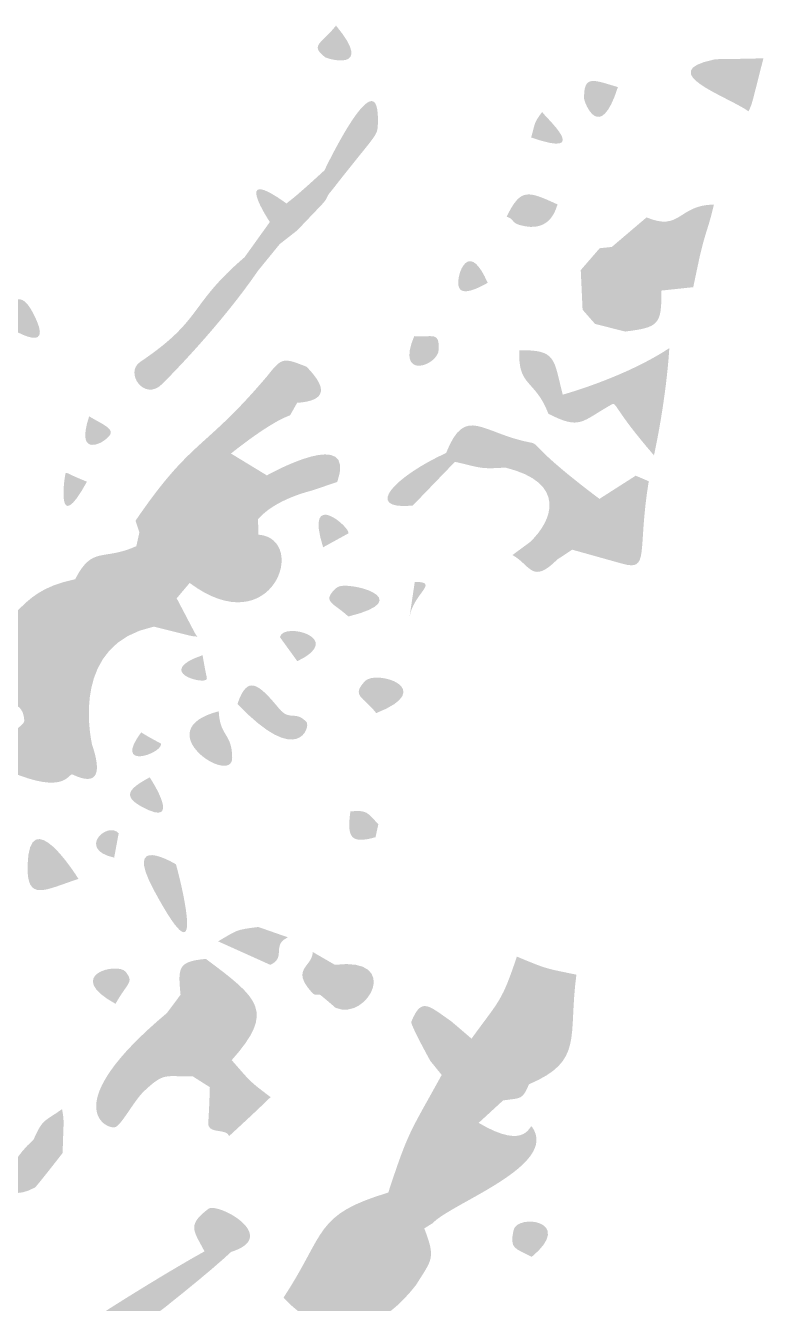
# Model space of a CAD drawing. Header units: millimetres. Extents: x 1061 to 1250, y 28 to 134.
# Drawn here: x 1098.18 to 1107.5, y 70.85 to 87 of the extents above; entities that cross this region are included whole.
import ezdxf

# ---------------------------------------------------------------- set-up
doc = ezdxf.new("R2010")
doc.units = ezdxf.units.MM

msp = doc.modelspace()

# ---------------------------------------------------------------- hatches: boundary and pattern name
at = {"true_color": 0x080808, "transparency": 33554687}
h = msp.add_hatch(color=18, dxfattribs=at)
edge = h.paths.add_edge_path(flags=0)
edge.add_spline(control_points=[(1102.099, 87), (1102.596, 86.4), (1101.988, 86.579), (1101.961, 86.6), (1101.762, 86.757), (1101.918, 86.768), (1102.099, 87)], knot_values=[0, 0, 0, 0, 1, 1, 1, 2, 2, 2, 2], degree=3, periodic=1)
h = msp.add_hatch(color=18, dxfattribs=at)
edge = h.paths.add_edge_path(flags=0)
edge.add_spline(control_points=[(1101.953, 85.17), (1101.983, 85.233), (1102.668, 86.659), (1102.627, 85.735), (1102.62, 85.595), (1102.584, 85.609), (1102.046, 84.917), (1102.046, 84.917), (1101.953, 85.17), (1101.953, 85.17)], knot_values=[0, 0, 0, 0, 1, 1, 1, 2, 2, 2, 3, 3, 3, 3], degree=3, periodic=1)
h = msp.add_hatch(color=18, dxfattribs=at)
edge = h.paths.add_edge_path(flags=0)
edge.add_spline(control_points=[(1107.499, 86.586), (1107.353, 86.022), (1107.365, 86.03), (1107.311, 85.916), (1107.031, 86.113), (1106.115, 86.411), (1106.872, 86.57), (1106.921, 86.58), (1106.918, 86.571), (1107.499, 86.586)], knot_values=[0, 0, 0, 0, 1, 1, 1, 2, 2, 2, 3, 3, 3, 3], degree=3, periodic=1)
h = msp.add_hatch(color=18, dxfattribs=at)
edge = h.paths.add_edge_path(flags=0)
edge.add_spline(control_points=[(1105.66, 86.222), (1105.43, 85.496), (1105.235, 86.036), (1105.234, 86.073), (1105.224, 86.387), (1105.356, 86.311), (1105.66, 86.222)], knot_values=[0, 0, 0, 0, 1, 1, 1, 2, 2, 2, 2], degree=3, periodic=1)
h = msp.add_hatch(color=18, dxfattribs=at)
edge = h.paths.add_edge_path(flags=0)
edge.add_spline(control_points=[(1104.704, 85.908), (1104.724, 85.856), (1105.36, 85.308), (1104.564, 85.585), (1104.619, 85.773), (1104.594, 85.765), (1104.704, 85.908)], knot_values=[0, 0, 0, 0, 1, 1, 1, 2, 2, 2, 2], degree=3, periodic=1)
h = msp.add_hatch(color=18, dxfattribs=at)
edge = h.paths.add_edge_path(flags=0)
edge.add_spline(control_points=[(1101.474, 84.751), (1101.474, 84.751), (1101.457, 84.561), (1101.457, 84.561), (1101.457, 84.561), (1101.263, 84.517), (1101.263, 84.517), (1101.249, 84.538), (1100.771, 85.259), (1101.474, 84.751)], knot_values=[0, 0, 0, 0, 1, 1, 1, 2, 2, 2, 3, 3, 3, 3], degree=3, periodic=1)
h = msp.add_hatch(color=18, dxfattribs=at)
edge = h.paths.add_edge_path(flags=0)
edge.add_spline(control_points=[(1101.953, 85.17), (1101.953, 85.17), (1102.046, 84.917), (1102.046, 84.917), (1101.967, 84.831), (1102.003, 84.827), (1101.926, 84.744), (1101.901, 84.717), (1101.902, 84.719), (1101.608, 84.41), (1101.608, 84.41), (1101.388, 84.238), (1101.388, 84.238), (1101.388, 84.238), (1101.401, 84.405), (1101.401, 84.405), (1101.401, 84.405), (1101.457, 84.561), (1101.457, 84.561), (1101.457, 84.561), (1101.474, 84.751), (1101.474, 84.751), (1101.51, 84.787), (1101.506, 84.759), (1101.953, 85.17)], knot_values=[0, 0, 0, 0, 1, 1, 1, 2, 2, 2, 3, 3, 3, 4, 4, 4, 5, 5, 5, 6, 6, 6, 7, 7, 7, 8, 8, 8, 8], degree=3, periodic=1)
h = msp.add_hatch(color=18, dxfattribs=at)
edge = h.paths.add_edge_path(flags=0)
edge.add_spline(control_points=[(1104.899, 84.738), (1104.883, 84.73), (1104.834, 84.358), (1104.418, 84.479), (1104.309, 84.511), (1104.356, 84.554), (1104.254, 84.584), (1104.432, 84.943), (1104.512, 84.917), (1104.899, 84.738)], knot_values=[0, 0, 0, 0, 1, 1, 1, 2, 2, 2, 3, 3, 3, 3], degree=3, periodic=1)
h = msp.add_hatch(color=18, dxfattribs=at)
edge = h.paths.add_edge_path(flags=0)
edge.add_spline(control_points=[(1106.873, 84.737), (1106.795, 84.404), (1106.778, 84.439), (1106.693, 84.076), (1106.686, 84.045), (1106.693, 84.076), (1106.612, 83.693), (1106.612, 83.693), (1106.21, 83.65), (1106.21, 83.65), (1106.21, 83.65), (1106.012, 83.626), (1106.012, 83.626), (1105.683, 83.38), (1105.342, 83.27), (1105.751, 83.132), (1105.751, 83.132), (1105.371, 83.229), (1105.371, 83.229), (1105.371, 83.229), (1105.214, 83.408), (1105.214, 83.408), (1105.214, 83.408), (1105.191, 83.909), (1105.191, 83.909), (1105.419, 84.031), (1105.39, 84.026), (1105.584, 84.202), (1105.584, 84.202), (1106.022, 84.575), (1106.022, 84.575), (1106.456, 84.393), (1106.422, 84.734), (1106.873, 84.737)], knot_values=[0, 0, 0, 0, 1, 1, 1, 2, 2, 2, 3, 3, 3, 4, 4, 4, 5, 5, 5, 6, 6, 6, 7, 7, 7, 8, 8, 8, 9, 9, 9, 10, 10, 10, 11, 11, 11, 11], degree=3, periodic=1)
for points in [[(1101.263, 84.517), (1101.457, 84.561), (1101.401, 84.405), (1101.388, 84.238), (1101.115, 83.903), (1100.944, 84.072)], [(1100.772, 81.59), (1101.225, 81.314), (1100.917, 81.062), (1100.451, 81.25)]]:
    msp.add_hatch(color=18, dxfattribs=at).paths.add_polyline_path(points, flags=0)
h = msp.add_hatch(color=18, dxfattribs=at)
edge = h.paths.add_edge_path(flags=0)
edge.add_spline(control_points=[(1104.015, 83.748), (1103.755, 83.6), (1103.585, 83.577), (1103.661, 83.866), (1103.669, 83.896), (1103.789, 84.265), (1104.015, 83.748)], knot_values=[0, 0, 0, 0, 1, 1, 1, 2, 2, 2, 2], degree=3, periodic=1)
h = msp.add_hatch(color=18, dxfattribs=at)
edge = h.paths.add_edge_path(flags=0)
edge.add_spline(control_points=[(1105.43, 84.185), (1105.43, 84.185), (1105.584, 84.202), (1105.584, 84.202), (1105.39, 84.026), (1105.419, 84.031), (1105.191, 83.909), (1105.191, 83.909), (1105.43, 84.185), (1105.43, 84.185)], knot_values=[0, 0, 0, 0, 1, 1, 1, 2, 2, 2, 3, 3, 3, 3], degree=3, periodic=1)
h = msp.add_hatch(color=18, dxfattribs=at)
edge = h.paths.add_edge_path(flags=0)
edge.add_spline(control_points=[(1100.944, 84.072), (1100.944, 84.072), (1101.115, 83.903), (1101.115, 83.903), (1100.641, 83.212), (1100.009, 82.576), (1099.903, 82.469), (1099.678, 82.243), (1099.423, 82.613), (1099.626, 82.749), (1100.423, 83.285), (1100.232, 83.462), (1100.944, 84.072)], knot_values=[0, 0, 0, 0, 1, 1, 1, 2, 2, 2, 3, 3, 3, 4, 4, 4, 4], degree=3, periodic=1)
h = msp.add_hatch(color=18, dxfattribs=at)
edge = h.paths.add_edge_path(flags=0)
edge.add_spline(control_points=[(1106.072, 83.721), (1106.216, 84.078), (1106.187, 84.086), (1106.216, 84.078), (1106.246, 84.07), (1106.534, 83.963), (1106.072, 83.721)], knot_values=[0, 0, 0, 0, 1, 1, 1, 2, 2, 2, 2], degree=3, periodic=1)
h = msp.add_hatch(color=18, dxfattribs=at)
edge = h.paths.add_edge_path(flags=0)
edge.add_spline(control_points=[(1097.875, 83.244), (1098.001, 83.544), (1098.113, 83.662), (1098.267, 83.374), (1098.602, 82.748), (1097.902, 83.225), (1097.875, 83.244)], knot_values=[0, 0, 0, 0, 1, 1, 1, 2, 2, 2, 2], degree=3, periodic=1)
h = msp.add_hatch(color=18, dxfattribs=at)
edge = h.paths.add_edge_path(flags=0)
edge.add_spline(control_points=[(1106.012, 83.626), (1106.012, 83.626), (1106.21, 83.65), (1106.21, 83.65), (1106.213, 83.216), (1106.175, 83.185), (1105.751, 83.132), (1105.342, 83.27), (1105.683, 83.38), (1106.012, 83.626)], knot_values=[0, 0, 0, 0, 1, 1, 1, 2, 2, 2, 3, 3, 3, 3], degree=3, periodic=1)
h = msp.add_hatch(color=18, dxfattribs=at)
edge = h.paths.add_edge_path(flags=0)
edge.add_spline(control_points=[(1103.087, 83.074), (1103.314, 83.053), (1103.406, 83.144), (1103.397, 82.906), (1103.389, 82.696), (1102.847, 82.51), (1103.087, 83.074)], knot_values=[0, 0, 0, 0, 1, 1, 1, 2, 2, 2, 2], degree=3, periodic=1)
h = msp.add_hatch(color=18, dxfattribs=at)
edge = h.paths.add_edge_path(flags=0)
edge.add_spline(control_points=[(1104.415, 82.894), (1104.887, 82.907), (1104.848, 82.782), (1104.963, 82.334), (1104.963, 82.334), (1104.783, 82.092), (1104.783, 82.092), (1104.611, 82.537), (1104.394, 82.428), (1104.415, 82.894)], knot_values=[0, 0, 0, 0, 1, 1, 1, 2, 2, 2, 3, 3, 3, 3], degree=3, periodic=1)
h = msp.add_hatch(color=18, dxfattribs=at)
edge = h.paths.add_edge_path(flags=0)
edge.add_spline(control_points=[(1106.31, 82.922), (1106.268, 82.278), (1106.139, 81.674), (1106.116, 81.567), (1105.609, 82.154), (1105.642, 82.244), (1105.584, 82.212), (1105.192, 81.991), (1105.189, 81.887), (1104.783, 82.092), (1104.783, 82.092), (1104.963, 82.334), (1104.963, 82.334), (1105.076, 82.367), (1105.778, 82.572), (1106.31, 82.922)], knot_values=[0, 0, 0, 0, 1, 1, 1, 2, 2, 2, 3, 3, 3, 4, 4, 4, 5, 5, 5, 5], degree=3, periodic=1)
h = msp.add_hatch(color=18, dxfattribs=at)
edge = h.paths.add_edge_path(flags=0)
edge.add_spline(control_points=[(1101.727, 82.687), (1101.988, 82.42), (1101.985, 82.257), (1101.608, 82.231), (1101.385, 82.37), (1101.408, 82.359), (1101.237, 82.578), (1101.417, 82.809), (1101.439, 82.801), (1101.727, 82.687)], knot_values=[0, 0, 0, 0, 1, 1, 1, 2, 2, 2, 3, 3, 3, 3], degree=3, periodic=1)
h = msp.add_hatch(color=18, dxfattribs=at)
edge = h.paths.add_edge_path(flags=0)
edge.add_spline(control_points=[(1101.237, 82.578), (1101.408, 82.359), (1101.385, 82.37), (1101.608, 82.231), (1101.608, 82.231), (1101.518, 82.073), (1101.518, 82.073), (1101.262, 81.983), (1100.828, 81.635), (1100.772, 81.59), (1100.772, 81.59), (1100.451, 81.25), (1100.451, 81.25), (1100.154, 80.901), (1099.864, 80.671), (1099.808, 80.627), (1099.808, 80.627), (1099.615, 80.593), (1099.615, 80.593), (1099.615, 80.593), (1099.566, 80.741), (1099.566, 80.741), (1100.279, 81.787), (1100.429, 81.621), (1101.237, 82.578)], knot_values=[0, 0, 0, 0, 1, 1, 1, 2, 2, 2, 3, 3, 3, 4, 4, 4, 5, 5, 5, 6, 6, 6, 7, 7, 7, 8, 8, 8, 8], degree=3, periodic=1)
h = msp.add_hatch(color=18, dxfattribs=at)
edge = h.paths.add_edge_path(flags=0)
edge.add_spline(control_points=[(1098.98, 82.06), (1099.212, 81.923), (1099.37, 81.882), (1099.142, 81.737), (1099.117, 81.722), (1098.815, 81.558), (1098.98, 82.06)], knot_values=[0, 0, 0, 0, 1, 1, 1, 2, 2, 2, 2], degree=3, periodic=1)
h = msp.add_hatch(color=18, dxfattribs=at)
edge = h.paths.add_edge_path(flags=0)
edge.add_spline(control_points=[(1103.49, 81.597), (1103.737, 82.219), (1103.939, 81.841), (1104.571, 81.726), (1104.658, 81.71), (1104.599, 81.64), (1105.427, 81.017), (1105.259, 80.681), (1105.246, 80.715), (1105.082, 80.375), (1105.082, 80.375), (1104.894, 80.25), (1104.894, 80.25), (1104.894, 80.25), (1104.545, 80.467), (1104.545, 80.467), (1104.835, 80.736), (1105.024, 81.22), (1104.237, 81.413), (1103.9, 81.389), (1103.919, 81.416), (1103.601, 81.485), (1103.601, 81.485), (1103.49, 81.597), (1103.49, 81.597)], knot_values=[0, 0, 0, 0, 1, 1, 1, 2, 2, 2, 3, 3, 3, 4, 4, 4, 5, 5, 5, 6, 6, 6, 7, 7, 7, 8, 8, 8, 8], degree=3, periodic=1)
h = msp.add_hatch(color=18, dxfattribs=at)
edge = h.paths.add_edge_path(flags=0)
edge.add_spline(control_points=[(1101.225, 81.314), (1101.288, 81.348), (1102.364, 81.943), (1102.115, 81.231), (1102.115, 81.231), (1101.794, 81.122), (1101.794, 81.122), (1101.734, 81.107), (1101.316, 81), (1101.114, 80.759), (1101.114, 80.759), (1101.118, 80.565), (1101.118, 80.565), (1100.813, 80.23), (1100.846, 80.07), (1100.418, 80.236), (1100.418, 80.236), (1100.292, 80.412), (1100.292, 80.412), (1100.959, 80.731), (1100.853, 80.824), (1100.917, 81.062), (1100.917, 81.062), (1101.225, 81.314), (1101.225, 81.314)], knot_values=[0, 0, 0, 0, 1, 1, 1, 2, 2, 2, 3, 3, 3, 4, 4, 4, 5, 5, 5, 6, 6, 6, 7, 7, 7, 8, 8, 8, 8], degree=3, periodic=1)
h = msp.add_hatch(color=18, dxfattribs=at)
edge = h.paths.add_edge_path(flags=0)
edge.add_spline(control_points=[(1103.49, 81.597), (1103.49, 81.597), (1103.601, 81.485), (1103.601, 81.485), (1103.601, 81.485), (1103.068, 80.932), (1103.068, 80.932), (1102.42, 80.871), (1102.861, 81.31), (1103.49, 81.597)], knot_values=[0, 0, 0, 0, 1, 1, 1, 2, 2, 2, 3, 3, 3, 3], degree=3, periodic=1)
h = msp.add_hatch(color=18, dxfattribs=at)
edge = h.paths.add_edge_path(flags=0)
edge.add_spline(control_points=[(1098.952, 81.234), (1098.545, 80.49), (1098.672, 81.335), (1098.684, 81.342), (1098.704, 81.354), (1098.684, 81.342), (1098.952, 81.234)], knot_values=[0, 0, 0, 0, 1, 1, 1, 2, 2, 2, 2], degree=3, periodic=1)
h = msp.add_hatch(color=18, dxfattribs=at)
edge = h.paths.add_edge_path(flags=0)
edge.add_spline(control_points=[(1106.05, 81.24), (1105.903, 80.341), (1106.065, 80.101), (1105.718, 80.197), (1105.667, 80.211), (1105.671, 80.21), (1105.082, 80.375), (1105.246, 80.715), (1105.259, 80.681), (1105.427, 81.017), (1105.427, 81.017), (1105.885, 81.31), (1105.885, 81.31), (1105.885, 81.31), (1106.05, 81.24), (1106.05, 81.24)], knot_values=[0, 0, 0, 0, 1, 1, 1, 2, 2, 2, 3, 3, 3, 4, 4, 4, 5, 5, 5, 5], degree=3, periodic=1)
h = msp.add_hatch(color=18, dxfattribs=at)
edge = h.paths.add_edge_path(flags=0)
edge.add_spline(control_points=[(1100.451, 81.25), (1100.451, 81.25), (1100.917, 81.062), (1100.917, 81.062), (1100.853, 80.824), (1100.959, 80.731), (1100.292, 80.412), (1100.018, 80.448), (1100.028, 80.435), (1099.808, 80.627), (1099.864, 80.671), (1100.154, 80.901), (1100.451, 81.25)], knot_values=[0, 0, 0, 0, 1, 1, 1, 2, 2, 2, 3, 3, 3, 4, 4, 4, 4], degree=3, periodic=1)
h = msp.add_hatch(color=18, dxfattribs=at)
edge = h.paths.add_edge_path(flags=0)
edge.add_spline(control_points=[(1101.936, 80.405), (1101.694, 81.172), (1102.29, 80.646), (1102.256, 80.581), (1102.256, 80.581), (1101.936, 80.405), (1101.936, 80.405)], knot_values=[0, 0, 0, 0, 1, 1, 1, 2, 2, 2, 2], degree=3, periodic=1)
h = msp.add_hatch(color=18, dxfattribs=at)
edge = h.paths.add_edge_path(flags=0)
edge.add_spline(control_points=[(1099.615, 80.593), (1099.615, 80.593), (1099.808, 80.627), (1099.808, 80.627), (1100.028, 80.435), (1100.018, 80.448), (1100.292, 80.412), (1100.292, 80.412), (1100.418, 80.236), (1100.418, 80.236), (1100.418, 80.236), (1100.25, 79.954), (1100.25, 79.954), (1100.25, 79.954), (1100.086, 79.76), (1100.086, 79.76), (1100.086, 79.76), (1099.798, 79.402), (1099.798, 79.402), (1098.76, 79.186), (1098.989, 78.047), (1099.016, 77.914), (1098.727, 77.916), (1098.754, 77.936), (1098.529, 78.076), (1098.462, 78.621), (1098.524, 78.699), (1097.994, 78.894), (1097.676, 78.738), (1097.685, 78.754), (1097.496, 78.476), (1097.319, 78.673), (1097.301, 78.632), (1097.24, 78.922), (1097.24, 78.922), (1097.327, 79.203), (1097.327, 79.203), (1098.186, 79.369), (1097.963, 79.828), (1098.803, 80.001), (1099.194, 79.776), (1099.176, 79.562), (1099.576, 79.811), (1099.576, 79.811), (1099.576, 80.419), (1099.576, 80.419), (1099.576, 80.419), (1099.615, 80.593), (1099.615, 80.593)], knot_values=[0, 0, 0, 0, 1, 1, 1, 2, 2, 2, 3, 3, 3, 4, 4, 4, 5, 5, 5, 6, 6, 6, 7, 7, 7, 8, 8, 8, 9, 9, 9, 10, 10, 10, 11, 11, 11, 12, 12, 12, 13, 13, 13, 14, 14, 14, 15, 15, 15, 16, 16, 16, 16], degree=3, periodic=1)
h = msp.add_hatch(color=18, dxfattribs=at)
edge = h.paths.add_edge_path(flags=0)
edge.add_spline(control_points=[(1101.118, 80.565), (1101.761, 80.513), (1101.295, 79.172), (1100.25, 79.954), (1100.25, 79.954), (1100.418, 80.236), (1100.418, 80.236), (1100.846, 80.07), (1100.813, 80.23), (1101.118, 80.565)], knot_values=[0, 0, 0, 0, 1, 1, 1, 2, 2, 2, 3, 3, 3, 3], degree=3, periodic=1)
h = msp.add_hatch(color=18, dxfattribs=at)
edge = h.paths.add_edge_path(flags=0)
edge.add_spline(control_points=[(1104.545, 80.467), (1104.545, 80.467), (1104.894, 80.25), (1104.894, 80.25), (1104.574, 79.931), (1104.558, 80.18), (1104.328, 80.307), (1104.328, 80.307), (1104.545, 80.467), (1104.545, 80.467)], knot_values=[0, 0, 0, 0, 1, 1, 1, 2, 2, 2, 3, 3, 3, 3], degree=3, periodic=1)
h = msp.add_hatch(color=18, dxfattribs=at)
edge = h.paths.add_edge_path(flags=0)
edge.add_spline(control_points=[(1099.576, 80.419), (1099.576, 80.419), (1099.576, 79.811), (1099.576, 79.811), (1099.176, 79.562), (1099.194, 79.776), (1098.803, 80.001), (1099.024, 80.43), (1099.151, 80.227), (1099.576, 80.419)], knot_values=[0, 0, 0, 0, 1, 1, 1, 2, 2, 2, 3, 3, 3, 3], degree=3, periodic=1)
h = msp.add_hatch(color=18, dxfattribs=at)
edge = h.paths.add_edge_path(flags=0)
edge.add_spline(control_points=[(1102.255, 79.53), (1102.068, 79.705), (1101.904, 79.716), (1102.11, 79.897), (1102.219, 79.993), (1103.172, 79.755), (1102.255, 79.53)], knot_values=[0, 0, 0, 0, 1, 1, 1, 2, 2, 2, 2], degree=3, periodic=1)
h = msp.add_hatch(color=18, dxfattribs=at)
edge = h.paths.add_edge_path(flags=0)
edge.add_spline(control_points=[(1103.027, 79.518), (1103.027, 79.518), (1103.094, 79.968), (1103.094, 79.968), (1103.416, 79.968), (1103.073, 79.825), (1103.027, 79.518)], knot_values=[0, 0, 0, 0, 1, 1, 1, 2, 2, 2, 2], degree=3, periodic=1)
h = msp.add_hatch(color=18, dxfattribs=at)
edge = h.paths.add_edge_path(flags=0)
edge.add_spline(control_points=[(1098.849, 79.068), (1098.515, 79.135), (1098.304, 79.111), (1098.498, 79.402), (1098.806, 79.864), (1098.847, 79.107), (1098.849, 79.068)], knot_values=[0, 0, 0, 0, 1, 1, 1, 2, 2, 2, 2], degree=3, periodic=1)
h = msp.add_hatch(color=18, dxfattribs=at)
edge = h.paths.add_edge_path(flags=0)
edge.add_spline(control_points=[(1100.086, 79.76), (1100.339, 79.279), (1100.322, 79.303), (1100.347, 79.276), (1100.258, 79.281), (1100.266, 79.286), (1099.798, 79.402), (1099.798, 79.402), (1100.086, 79.76), (1100.086, 79.76)], knot_values=[0, 0, 0, 0, 1, 1, 1, 2, 2, 2, 3, 3, 3, 3], degree=3, periodic=1)
h = msp.add_hatch(color=18, dxfattribs=at)
edge = h.paths.add_edge_path(flags=0)
edge.add_spline(control_points=[(1101.61, 78.965), (1101.61, 78.965), (1101.391, 79.268), (1101.391, 79.268), (1101.424, 79.469), (1102.229, 79.258), (1101.61, 78.965)], knot_values=[0, 0, 0, 0, 1, 1, 1, 2, 2, 2, 2], degree=3, periodic=1)
h = msp.add_hatch(color=18, dxfattribs=at)
edge = h.paths.add_edge_path(flags=0)
edge.add_spline(control_points=[(1100.413, 79.041), (1100.464, 78.738), (1100.473, 78.761), (1100.464, 78.738), (1100.436, 78.664), (1099.793, 78.828), (1100.413, 79.041)], knot_values=[0, 0, 0, 0, 1, 1, 1, 2, 2, 2, 2], degree=3, periodic=1)
h = msp.add_hatch(color=18, dxfattribs=at)
edge = h.paths.add_edge_path(flags=0)
edge.add_spline(control_points=[(1097.994, 78.894), (1098.524, 78.699), (1098.462, 78.621), (1098.529, 78.076), (1098.529, 78.076), (1097.96, 77.578), (1097.96, 77.578), (1097.819, 77.856), (1097.733, 77.9), (1097.99, 78.059), (1098.164, 78.167), (1098.162, 78.202), (1098.16, 78.221), (1098.144, 78.462), (1097.97, 78.363), (1097.954, 78.59), (1097.954, 78.59), (1097.994, 78.894), (1097.994, 78.894)], knot_values=[0, 0, 0, 0, 1, 1, 1, 2, 2, 2, 3, 3, 3, 4, 4, 4, 5, 5, 5, 6, 6, 6, 6], degree=3, periodic=1)
h = msp.add_hatch(color=18, dxfattribs=at)
edge = h.paths.add_edge_path(flags=0)
edge.add_spline(control_points=[(1102.607, 78.309), (1102.439, 78.523), (1102.291, 78.522), (1102.463, 78.712), (1102.601, 78.864), (1103.396, 78.618), (1102.607, 78.309)], knot_values=[0, 0, 0, 0, 1, 1, 1, 2, 2, 2, 2], degree=3, periodic=1)
h = msp.add_hatch(color=18, dxfattribs=at)
edge = h.paths.add_edge_path(flags=0)
edge.add_spline(control_points=[(1100.854, 78.425), (1100.979, 78.798), (1101.118, 78.683), (1101.38, 78.366), (1101.516, 78.201), (1101.588, 78.349), (1101.727, 78.194), (1101.775, 78.14), (1101.626, 77.61), (1100.854, 78.425)], knot_values=[0, 0, 0, 0, 1, 1, 1, 2, 2, 2, 3, 3, 3, 3], degree=3, periodic=1)
h = msp.add_hatch(color=18, dxfattribs=at)
edge = h.paths.add_edge_path(flags=0)
edge.add_spline(control_points=[(1100.617, 78.332), (1100.633, 78.004), (1100.786, 78.06), (1100.787, 77.743), (1100.788, 77.383), (1099.697, 78.094), (1100.617, 78.332)], knot_values=[0, 0, 0, 0, 1, 1, 1, 2, 2, 2, 2], degree=3, periodic=1)
h = msp.add_hatch(color=18, dxfattribs=at)
edge = h.paths.add_edge_path(flags=0)
edge.add_spline(control_points=[(1098.529, 78.076), (1098.754, 77.936), (1098.727, 77.916), (1099.016, 77.914), (1099.134, 77.567), (1099.101, 77.375), (1098.772, 77.532), (1098.713, 77.56), (1098.698, 77.258), (1097.96, 77.578), (1097.96, 77.578), (1098.529, 78.076), (1098.529, 78.076)], knot_values=[0, 0, 0, 0, 1, 1, 1, 2, 2, 2, 3, 3, 3, 4, 4, 4, 4], degree=3, periodic=1)
h = msp.add_hatch(color=18, dxfattribs=at)
edge = h.paths.add_edge_path(flags=0)
edge.add_spline(control_points=[(1099.637, 78.065), (1099.888, 77.913), (1099.889, 77.936), (1099.888, 77.913), (1099.884, 77.792), (1099.281, 77.585), (1099.637, 78.065)], knot_values=[0, 0, 0, 0, 1, 1, 1, 2, 2, 2, 2], degree=3, periodic=1)
h = msp.add_hatch(color=18, dxfattribs=at)
edge = h.paths.add_edge_path(flags=0)
edge.add_spline(control_points=[(1099.745, 77.497), (1099.762, 77.471), (1100.174, 76.84), (1099.649, 77.123), (1099.395, 77.261), (1099.481, 77.354), (1099.745, 77.497)], knot_values=[0, 0, 0, 0, 1, 1, 1, 2, 2, 2, 2], degree=3, periodic=1)
h = msp.add_hatch(color=18, dxfattribs=at)
edge = h.paths.add_edge_path(flags=0)
edge.add_spline(control_points=[(1098.845, 76.213), (1098.418, 76.074), (1098.19, 75.915), (1098.202, 76.385), (1098.224, 77.203), (1098.817, 76.259), (1098.845, 76.213)], knot_values=[0, 0, 0, 0, 1, 1, 1, 2, 2, 2, 2], degree=3, periodic=1)
h = msp.add_hatch(color=18, dxfattribs=at)
edge = h.paths.add_edge_path(flags=0)
edge.add_spline(control_points=[(1102.281, 77.067), (1102.505, 77.084), (1102.485, 77.052), (1102.634, 76.906), (1102.634, 76.906), (1102.598, 76.74), (1102.598, 76.74), (1102.275, 76.649), (1102.237, 76.746), (1102.281, 77.067)], knot_values=[0, 0, 0, 0, 1, 1, 1, 2, 2, 2, 3, 3, 3, 3], degree=3, periodic=1)
h = msp.add_hatch(color=18, dxfattribs=at)
edge = h.paths.add_edge_path(flags=0)
edge.add_spline(control_points=[(1099.296, 76.482), (1098.819, 76.588), (1099.214, 76.948), (1099.353, 76.79), (1099.353, 76.79), (1099.296, 76.482), (1099.296, 76.482)], knot_values=[0, 0, 0, 0, 1, 1, 1, 2, 2, 2, 2], degree=3, periodic=1)
h = msp.add_hatch(color=18, dxfattribs=at)
edge = h.paths.add_edge_path(flags=0)
edge.add_spline(control_points=[(1100.076, 76.398), (1100.09, 76.366), (1100.525, 74.716), (1099.796, 76.075), (1099.408, 76.797), (1100.047, 76.415), (1100.076, 76.398)], knot_values=[0, 0, 0, 0, 1, 1, 1, 2, 2, 2, 2], degree=3, periodic=1)
h = msp.add_hatch(color=18, dxfattribs=at)
edge = h.paths.add_edge_path(flags=0)
edge.add_spline(control_points=[(1101.118, 75.605), (1101.118, 75.605), (1101.493, 75.474), (1101.493, 75.474), (1101.279, 75.382), (1101.475, 75.216), (1101.268, 75.127), (1101.268, 75.127), (1100.609, 75.424), (1100.609, 75.424), (1100.849, 75.562), (1100.825, 75.571), (1101.118, 75.605)], knot_values=[0, 0, 0, 0, 1, 1, 1, 2, 2, 2, 3, 3, 3, 4, 4, 4, 4], degree=3, periodic=1)
h = msp.add_hatch(color=18, dxfattribs=at)
edge = h.paths.add_edge_path(flags=0)
edge.add_spline(control_points=[(1101.805, 75.289), (1101.805, 75.289), (1102.085, 75.127), (1102.085, 75.127), (1101.963, 74.913), (1101.972, 74.931), (1101.963, 74.913), (1101.916, 74.82), (1101.965, 74.822), (1101.92, 74.731), (1101.874, 74.781), (1101.849, 74.717), (1101.794, 74.778), (1101.52, 75.08), (1101.801, 75.096), (1101.805, 75.289)], knot_values=[0, 0, 0, 0, 1, 1, 1, 2, 2, 2, 3, 3, 3, 4, 4, 4, 5, 5, 5, 5], degree=3, periodic=1)
h = msp.add_hatch(color=18, dxfattribs=at)
edge = h.paths.add_edge_path(flags=0)
edge.add_spline(control_points=[(1099.313, 74.634), (1098.647, 74.999), (1099.341, 75.165), (1099.441, 75.039), (1099.55, 74.9), (1099.468, 74.912), (1099.313, 74.634)], knot_values=[0, 0, 0, 0, 1, 1, 1, 2, 2, 2, 2], degree=3, periodic=1)
h = msp.add_hatch(color=18, dxfattribs=at)
edge = h.paths.add_edge_path(flags=0)
edge.add_spline(control_points=[(1100.455, 75.202), (1101.124, 74.7), (1101.334, 74.543), (1100.781, 73.922), (1100.781, 73.922), (1100.466, 73.931), (1100.466, 73.931), (1100.466, 73.931), (1100.135, 74.749), (1100.135, 74.749), (1100.101, 75.096), (1100.102, 75.169), (1100.455, 75.202)], knot_values=[0, 0, 0, 0, 1, 1, 1, 2, 2, 2, 3, 3, 3, 4, 4, 4, 4], degree=3, periodic=1)
h = msp.add_hatch(color=18, dxfattribs=at)
edge = h.paths.add_edge_path(flags=0)
edge.add_spline(control_points=[(1102.085, 75.127), (1102.938, 75.234), (1102.502, 74.42), (1102.102, 74.58), (1102.084, 74.587), (1102.102, 74.58), (1101.92, 74.731), (1101.965, 74.822), (1101.916, 74.82), (1101.963, 74.913), (1101.972, 74.931), (1101.963, 74.913), (1102.085, 75.127)], knot_values=[0, 0, 0, 0, 1, 1, 1, 2, 2, 2, 3, 3, 3, 4, 4, 4, 4], degree=3, periodic=1)
h = msp.add_hatch(color=18, dxfattribs=at)
edge = h.paths.add_edge_path(flags=0)
edge.add_spline(control_points=[(1104.384, 75.231), (1104.761, 75.074), (1104.736, 75.084), (1105.136, 75.003), (1105.029, 74.205), (1105.231, 73.913), (1104.537, 73.617), (1104.311, 73.589), (1104.252, 73.65), (1104.21, 73.413), (1104.21, 73.413), (1103.901, 73.129), (1103.901, 73.129), (1103.567, 72.905), (1103.575, 72.907), (1103.417, 72.527), (1103.417, 72.527), (1103.073, 72.177), (1103.073, 72.177), (1103.073, 72.177), (1102.759, 72.248), (1102.759, 72.248), (1103.019, 73.042), (1103.032, 73.003), (1103.434, 73.735), (1103.434, 73.735), (1103.811, 74.194), (1103.811, 74.194), (1104.175, 74.697), (1104.19, 74.655), (1104.384, 75.231)], knot_values=[0, 0, 0, 0, 1, 1, 1, 2, 2, 2, 3, 3, 3, 4, 4, 4, 5, 5, 5, 6, 6, 6, 7, 7, 7, 8, 8, 8, 9, 9, 9, 10, 10, 10, 10], degree=3, periodic=1)
h = msp.add_hatch(color=18, dxfattribs=at)
edge = h.paths.add_edge_path(flags=0)
edge.add_spline(control_points=[(1100.135, 74.749), (1100.135, 74.749), (1100.466, 73.931), (1100.466, 73.931), (1100.466, 73.931), (1100.291, 73.716), (1100.291, 73.716), (1099.945, 73.711), (1099.934, 73.777), (1099.673, 73.529), (1099.547, 73.41), (1099.383, 73.092), (1099.306, 73.074), (1099.183, 73.046), (1098.579, 73.358), (1099.962, 74.517), (1099.962, 74.517), (1100.135, 74.749), (1100.135, 74.749)], knot_values=[0, 0, 0, 0, 1, 1, 1, 2, 2, 2, 3, 3, 3, 4, 4, 4, 5, 5, 5, 6, 6, 6, 6], degree=3, periodic=1)
h = msp.add_hatch(color=18, dxfattribs=at)
edge = h.paths.add_edge_path(flags=0)
edge.add_spline(control_points=[(1103.811, 74.194), (1103.811, 74.194), (1103.434, 73.735), (1103.434, 73.735), (1103.434, 73.735), (1103.29, 73.913), (1103.29, 73.913), (1103.269, 73.951), (1103.037, 74.374), (1103.05, 74.407), (1103.178, 74.723), (1103.264, 74.614), (1103.555, 74.413), (1103.555, 74.413), (1103.811, 74.194), (1103.811, 74.194)], knot_values=[0, 0, 0, 0, 1, 1, 1, 2, 2, 2, 3, 3, 3, 4, 4, 4, 5, 5, 5, 5], degree=3, periodic=1)
h = msp.add_hatch(color=18, dxfattribs=at)
edge = h.paths.add_edge_path(flags=0)
edge.add_spline(control_points=[(1100.466, 73.931), (1100.466, 73.931), (1100.781, 73.922), (1100.781, 73.922), (1101.011, 73.662), (1100.986, 73.669), (1101.274, 73.454), (1101.229, 73.419), (1101.243, 73.417), (1100.749, 72.963), (1100.716, 73.054), (1100.523, 72.998), (1100.491, 73.088), (1100.477, 73.125), (1100.492, 73.125), (1100.505, 73.58), (1100.505, 73.58), (1100.291, 73.716), (1100.291, 73.716), (1100.291, 73.716), (1100.466, 73.931), (1100.466, 73.931)], knot_values=[0, 0, 0, 0, 1, 1, 1, 2, 2, 2, 3, 3, 3, 4, 4, 4, 5, 5, 5, 6, 6, 6, 7, 7, 7, 7], degree=3, periodic=1)
h = msp.add_hatch(color=18, dxfattribs=at)
edge = h.paths.add_edge_path(flags=0)
edge.add_spline(control_points=[(1104.537, 73.617), (1104.452, 73.416), (1104.437, 73.446), (1104.21, 73.413), (1104.252, 73.65), (1104.311, 73.589), (1104.537, 73.617)], knot_values=[0, 0, 0, 0, 1, 1, 1, 2, 2, 2, 2], degree=3, periodic=1)
h = msp.add_hatch(color=18, dxfattribs=at)
edge = h.paths.add_edge_path(flags=0)
edge.add_spline(control_points=[(1098.638, 73.303), (1098.669, 73.132), (1098.655, 73.15), (1098.645, 72.749), (1098.418, 72.76), (1098.427, 72.757), (1098.277, 72.916), (1098.396, 73.183), (1098.406, 73.138), (1098.638, 73.303)], knot_values=[0, 0, 0, 0, 1, 1, 1, 2, 2, 2, 3, 3, 3, 3], degree=3, periodic=1)
h = msp.add_hatch(color=18, dxfattribs=at)
edge = h.paths.add_edge_path(flags=0)
edge.add_spline(control_points=[(1103.901, 73.129), (1104.519, 72.763), (1104.542, 73.126), (1104.574, 73.081), (1104.926, 72.59), (1103.561, 72.119), (1103.32, 71.861), (1103.32, 71.861), (1103.073, 72.177), (1103.073, 72.177), (1103.073, 72.177), (1103.417, 72.527), (1103.417, 72.527), (1103.575, 72.907), (1103.567, 72.905), (1103.901, 73.129)], knot_values=[0, 0, 0, 0, 1, 1, 1, 2, 2, 2, 3, 3, 3, 4, 4, 4, 5, 5, 5, 5], degree=3, periodic=1)
h = msp.add_hatch(color=18, dxfattribs=at)
edge = h.paths.add_edge_path(flags=0)
edge.add_spline(control_points=[(1098.277, 72.916), (1098.427, 72.757), (1098.418, 72.76), (1098.645, 72.749), (1098.618, 72.713), (1098.314, 72.323), (1098.295, 72.312), (1097.844, 72.069), (1097.842, 72.529), (1098.277, 72.916)], knot_values=[0, 0, 0, 0, 1, 1, 1, 2, 2, 2, 3, 3, 3, 3], degree=3, periodic=1)
h = msp.add_hatch(color=18, dxfattribs=at)
edge = h.paths.add_edge_path(flags=0)
edge.add_spline(control_points=[(1099.161, 70.732), (1099.21, 70.77), (1102.621, 72.932), (1099.925, 70.787), (1099.21, 70.218), (1099.195, 70.683), (1099.161, 70.732)], knot_values=[0, 0, 0, 0, 1, 1, 1, 2, 2, 2, 2], degree=3, periodic=1)
h = msp.add_hatch(color=18, dxfattribs=at)
edge = h.paths.add_edge_path(flags=0)
edge.add_spline(control_points=[(1102.759, 72.248), (1102.759, 72.248), (1103.073, 72.177), (1103.073, 72.177), (1103.073, 72.177), (1103.32, 71.861), (1103.32, 71.861), (1103.32, 71.861), (1103.214, 71.795), (1103.214, 71.795), (1102.898, 71.619), (1102.624, 71.662), (1102.877, 71.404), (1103.025, 71.254), (1102.987, 71.25), (1103.108, 71.077), (1102.27, 70.007), (1101.527, 70.82), (1101.436, 70.92), (1101.98, 71.751), (1101.82, 71.965), (1102.759, 72.248)], knot_values=[0, 0, 0, 0, 1, 1, 1, 2, 2, 2, 3, 3, 3, 4, 4, 4, 5, 5, 5, 6, 6, 6, 7, 7, 7, 7], degree=3, periodic=1)
h = msp.add_hatch(color=18, dxfattribs=at)
edge = h.paths.add_edge_path(flags=0)
edge.add_spline(control_points=[(1100.471, 71.439), (1100.312, 71.764), (1100.194, 71.82), (1100.486, 72.042), (1100.617, 72.142), (1101.611, 71.576), (1100.471, 71.439)], knot_values=[0, 0, 0, 0, 1, 1, 1, 2, 2, 2, 2], degree=3, periodic=1)
h = msp.add_hatch(color=18, dxfattribs=at)
edge = h.paths.add_edge_path(flags=0)
edge.add_spline(control_points=[(1104.571, 71.435), (1104.367, 71.547), (1104.288, 71.525), (1104.342, 71.773), (1104.388, 71.985), (1105.126, 71.894), (1104.571, 71.435)], knot_values=[0, 0, 0, 0, 1, 1, 1, 2, 2, 2, 2], degree=3, periodic=1)
h = msp.add_hatch(color=18, dxfattribs=at)
edge = h.paths.add_edge_path(flags=0)
edge.add_spline(control_points=[(1103.214, 71.795), (1103.36, 71.413), (1103.315, 71.409), (1103.108, 71.077), (1102.987, 71.25), (1103.025, 71.254), (1102.877, 71.404), (1102.624, 71.662), (1102.898, 71.619), (1103.214, 71.795)], knot_values=[0, 0, 0, 0, 1, 1, 1, 2, 2, 2, 3, 3, 3, 3], degree=3, periodic=1)

doc.saveas('drawing.dxf')
